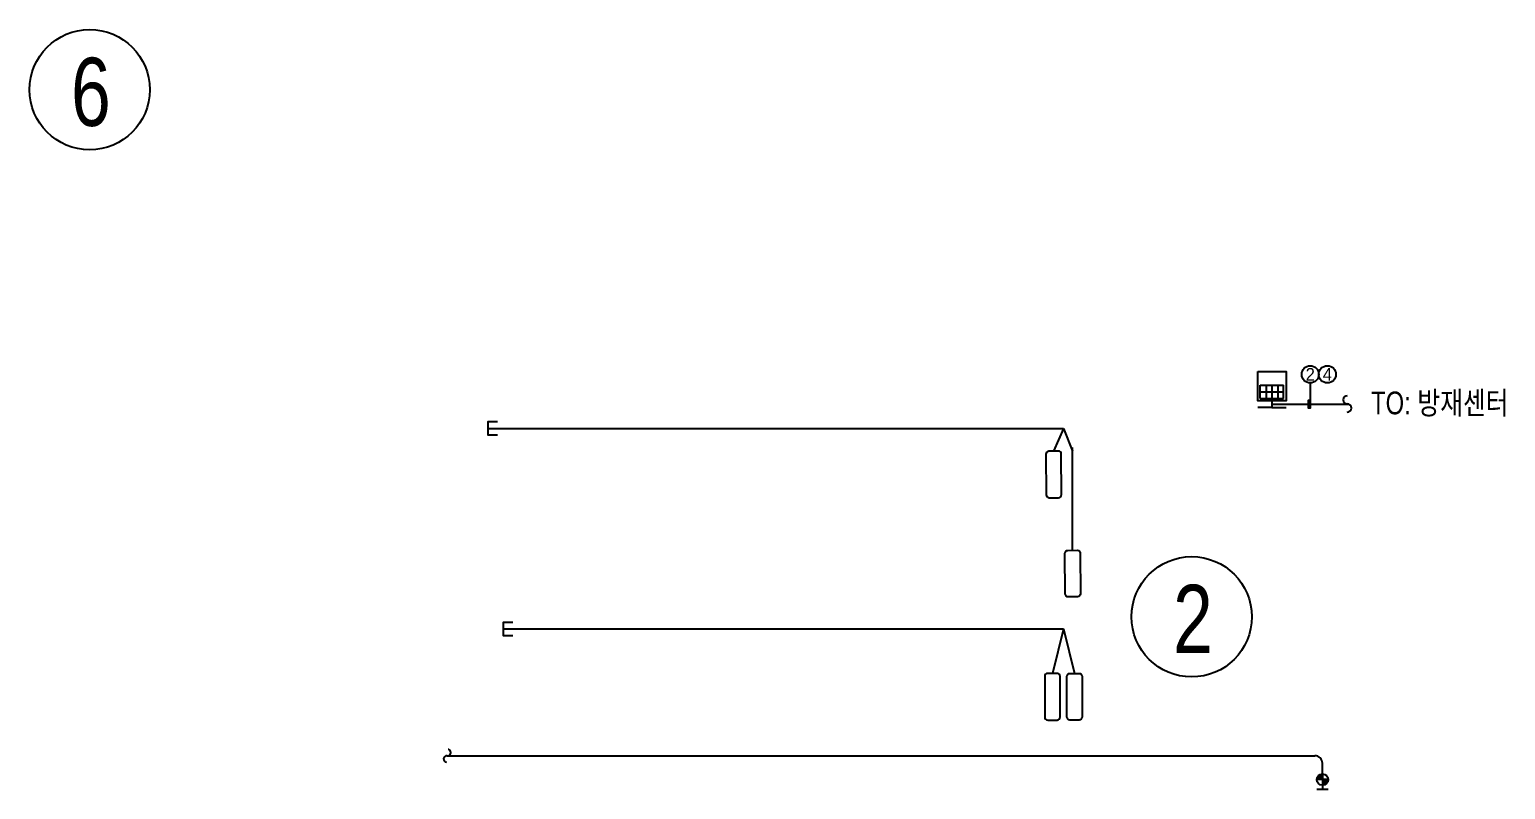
# Model space of a CAD drawing. Header units: millimetres. Extents: x 124153 to 415384, y 94157 to 223285.
# Drawn here: x 356938 to 415384, y 94157 to 124247 of the extents above; entities that cross this region are included whole.
import ezdxf
from ezdxf.enums import TextEntityAlignment as Align

# ---------------------------------------------------------------- set-up
doc = ezdxf.new("R2010")
doc.units = ezdxf.units.MM
doc.header["$LTSCALE"] = 150
for name, color, linetype in [('E-SYM', 2, 'Continuous'), ('e-text', 6, 'Continuous'), ('e-text-box', 7, 'Continuous'), ('e-wire', 4, 'Continuous'), ('Parking-S', 3, 'Continuous'), ('유도관제-TEXT', 7, 'Continuous'), ('유도등', 40, 'Continuous')]:
    doc.layers.add(name, color=color, linetype=linetype)
doc.styles.add('SAMOO-ELEC', font='Dotum.TTF')
doc.styles.add('돋움', font='Dotum.TTF')

# ---------------------------------------------------------------- blocks, each defined once
blk = doc.blocks.new('A$C30E346DD')
at = {"layer": '유도등', "ltscale": 0.1}
for p, q in [((197, 701), (197, 1760)), ((197, 1760), (197, 1760)), ((197, 1760), (2042, 1760)), ((197, 1760), (1120, 1760)), ((197, 1230), (2042, 1230)), ((658, 1760), (658, 701)), ((1120, 1760), (1120, 701)), ((1581, 1760), (1581, 701)), ((2042, 701), (2042, 1760)), ((1123, 0), (0, 0)), ((197, 701), (2042, 701)), ((1123, 528), (1123, 0)), ((1123, 0), (2245, 0))]:
    blk.add_line(p, q, dxfattribs=at)
blk.add_lwpolyline([(0, 2839), (2245, 2839), (2245, 528), (0, 528)], close=True, dxfattribs=at)

msp = doc.modelspace()

# ---------------------------------------------------------------- hatches: boundary and pattern name
at = {"layer": 'Parking-S'}
h = msp.add_hatch(color=3, dxfattribs=at)
h.paths.add_polyline_path([(408361.4, 94548.7), (408137.5, 94548.7), (408137.5, 94324.8, 0.4142136)])
h.paths.add_polyline_path([(408137.5, 94772.6, 0.4142136), (407913.5, 94548.7), (408137.5, 94548.7)])

# ---------------------------------------------------------------- linework, layer by layer
at = {"color": 1}
for centre in [(359319.7, 121865.2), (402959.7, 100994.1)]:
    msp.add_circle(centre, 2382, dxfattribs=at)
at = {"layer": 'E-SYM'}
for points in [[(397188, 107433.1), (397197.4, 105827.9, 0.4142136), (397317.8, 105708.9), (397686.4, 105711, 0.4142136), (397805.4, 105831.4), (397796, 107436.6, 0.4142136), (397675.6, 107555.6), (397306.9, 107553.4, 0.4142136)], [(398546.7, 103509.1), (398556.2, 101903.9, -0.4142136), (398437.2, 101783.5), (398068.6, 101781.4, -0.4142136), (397948.2, 101900.3), (397938.7, 103505.5, -0.4142136), (398057.7, 103625.9), (398426.4, 103628.1, -0.4142136)], [(397747.5, 97027.8), (397747.5, 98633, 0.4142136), (397627.8, 98752.7), (397259.1, 98752.7, 0.4142136), (397139.5, 98633), (397139.5, 97027.8, 0.4142136), (397259.1, 96908.1), (397627.8, 96908.1, 0.4142136)], [(398012.8, 97027.8), (398012.8, 98633, -0.4142136), (398132.5, 98752.7), (398501.1, 98752.7, -0.4142136), (398620.8, 98633), (398620.8, 97027.8, -0.4142136), (398501.1, 96908.1), (398132.5, 96908.1, -0.4142136)]]:
    msp.add_lwpolyline(points, format="xyb", close=True, dxfattribs=at)
at = {"layer": 'e-text-box'}
msp.add_line((407654.3, 110255.6), (407654.3, 109569.9), dxfattribs=at)
msp.add_lwpolyline([(407654.3, 109569.9), (407654.3, 109261), (407588.7, 109261), (407588.7, 109569.9)], close=True, dxfattribs=at)
for centre in [(407654.3, 110594.4), (408331.7, 110594.4)]:
    msp.add_circle(centre, 338.7, dxfattribs=at)
at = {"layer": 'e-wire'}
for p, q in [((406138.2, 109415.4), (409170.3, 109415.4)), ((375088.1, 108454.2), (397880.1, 108454.2)), ((397880.1, 108454.2), (397491.3, 107554.5)), ((397880.1, 108454.2), (398242.6, 107554.5)), ((398242, 103627), (398242.6, 107702.4)), ((397880.1, 100513.7), (397443.5, 98752.7)), ((397880.1, 100513.7), (398316.8, 98752.7)), ((373461, 95493.9), (407837.5, 95493.9)), ((408137.5, 94772.6), (408137.5, 95193.9))]:
    msp.add_line(p, q, dxfattribs=at)
at = {"layer": 'e-wire', "color": 1}
for points in [[(375473.1, 108714.9), (375088.1, 108714.9), (375088.1, 108193.6), (375473.1, 108193.6)], [(376072.9, 100774.3), (375687.9, 100774.3), (375687.9, 100253), (376072.9, 100253)]]:
    msp.add_lwpolyline(points, dxfattribs=at)
at = {"layer": 'e-wire'}
msp.add_lwpolyline([(375687.9, 100513.7), (397880.1, 100513.7)], dxfattribs=at)
for centre, radius, start, end in [((409120, 109586.4), 163, 90, 270), ((409120, 109260.4), 163, 270, 90), ((373461, 95367.5), 126.4, 82.663821, 262.663821), ((373493.3, 95618.2), 126.4, 262.663821, 82.663821), ((407837.5, 95193.9), 300, 0, 90)]:
    msp.add_arc(centre, radius, start, end, dxfattribs=at)
at = {"layer": 'Parking-S', "color": 3}
for p, q in [((408137.5, 94772.6), (408137.5, 94157.5)), ((408361.4, 94548.7), (407913.5, 94548.7)), ((408361.4, 94157.5), (407913.5, 94157.5))]:
    msp.add_line(p, q, dxfattribs=at)
msp.add_circle((408137.5, 94548.7), 223.9, dxfattribs=at)

# ---------------------------------------------------------------- block references
at = {"layer": '유도관제-TEXT', "ltscale": 0.1, "xscale": 0.5001407563686371, "yscale": 0.5001407451927662, "zscale": 0.5001407423667145}
msp.add_blockref('A$C30E346DD', (405576.7, 109283.5), dxfattribs=at)

# ---------------------------------------------------------------- texts
at = {"layer": 'e-text', "color": 1, "style": '돋움', "width": 0.8}
for s, p in [('6', (359367.8, 121780.3, 4600.5)), ('2', (403007.8, 100909.2, 4600.5))]:
    msp.add_text(s, height=2700, dxfattribs=at).set_placement(p, align=Align.MIDDLE_CENTER)
at = {"layer": 'e-text', "style": 'SAMOO-ELEC'}
for s, p in [('2', (407654.3, 110594.4)), ('4', (408331.7, 110594.4))]:
    msp.add_text(s, height=500, dxfattribs=at).set_placement(p, align=Align.MIDDLE_CENTER)
at = {"layer": 'e-text', "style": '돋움', "width": 0.8}
msp.add_text('TO: 방재센터', height=900, dxfattribs=at).set_placement((412785.5, 109471.6), align=Align.MIDDLE)

doc.saveas('drawing.dxf')
